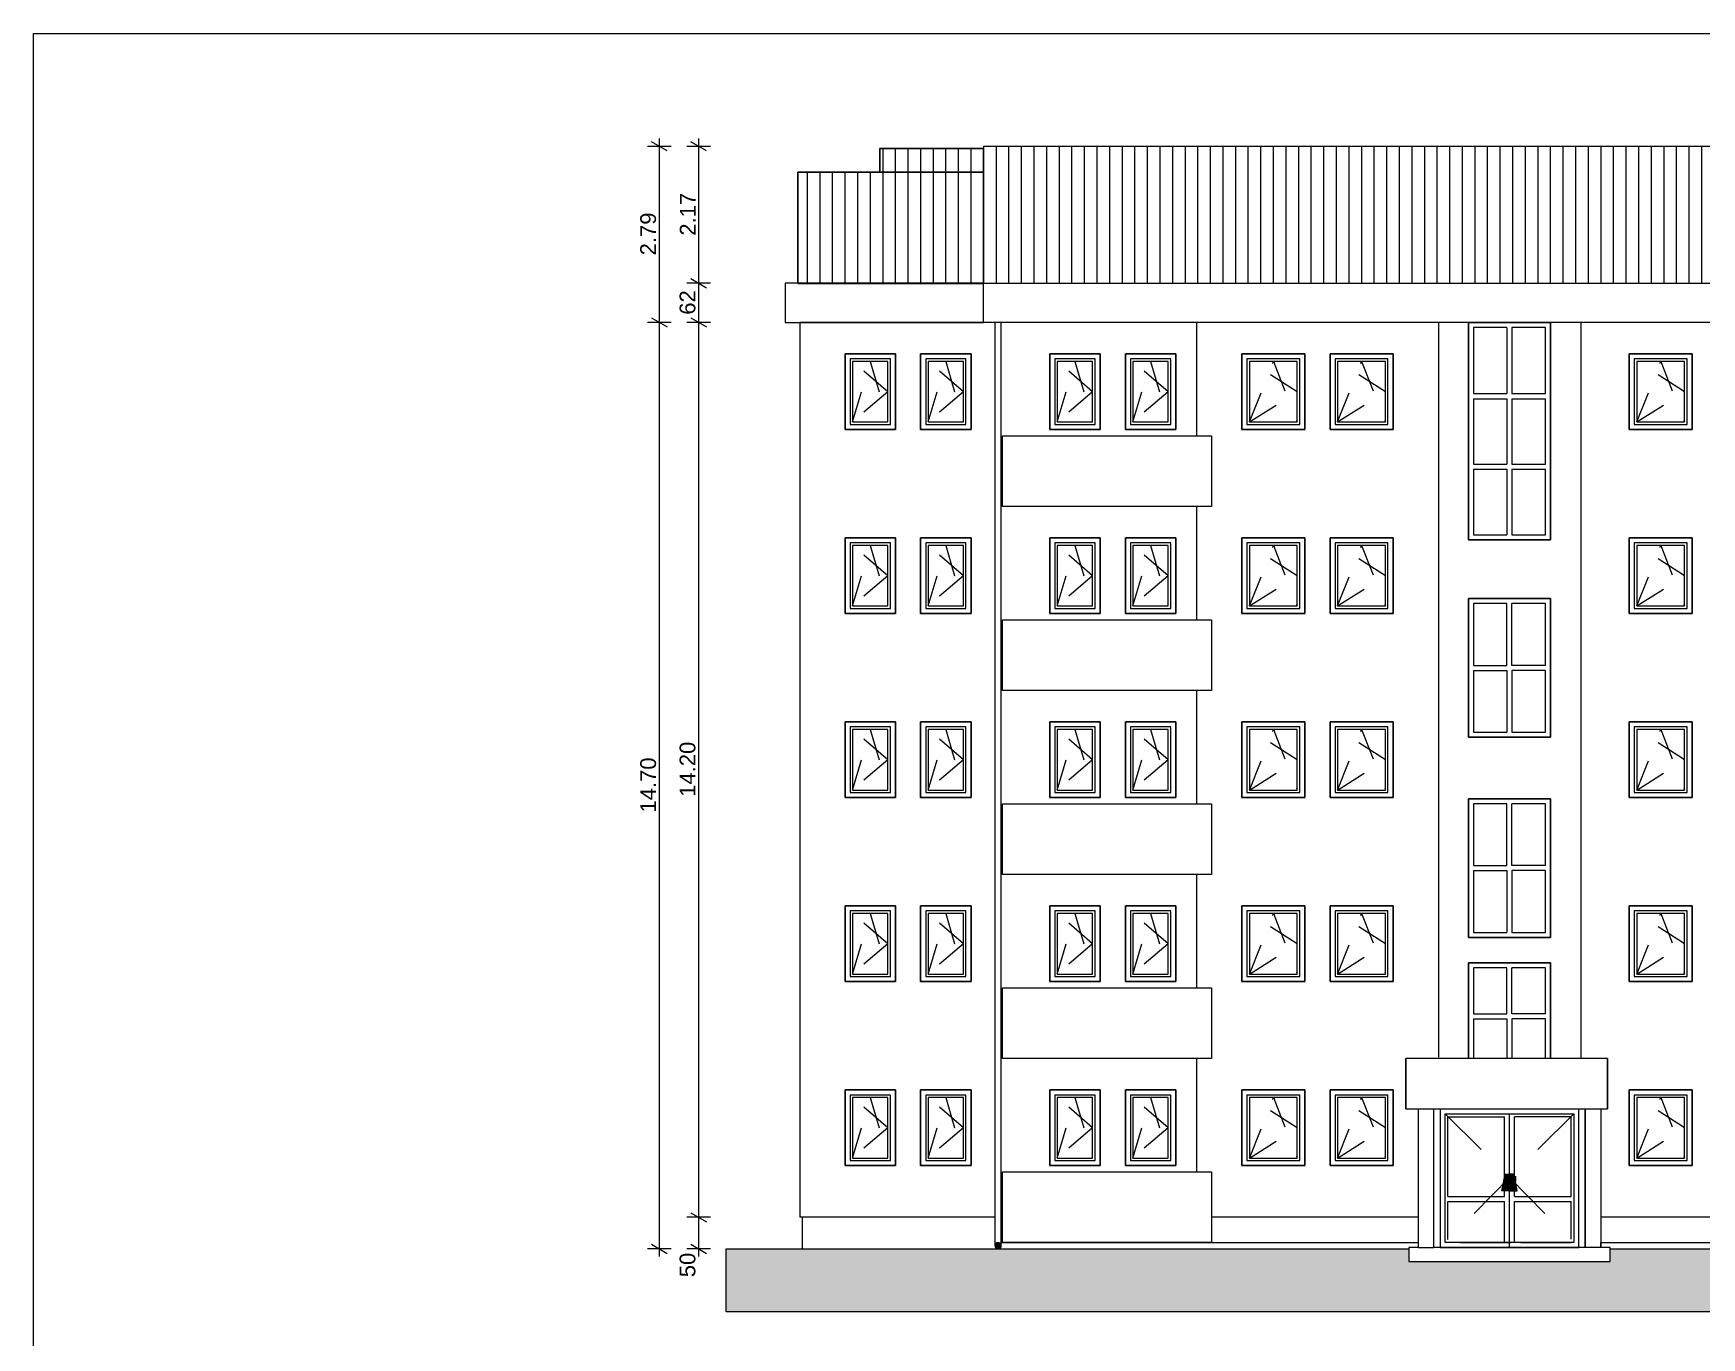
# Model space of a CAD drawing. Header units: feet. Extents: x 2573764 to 2624673, y -122443 to -81443.
# Drawn here: x 2573764 to 2600251, y -102139 to -81443 of the extents above; entities that cross this region are included whole.
import ezdxf

# ---------------------------------------------------------------- set-up
doc = ezdxf.new("R2010")
doc.units = ezdxf.units.FT
doc.header["$MEASUREMENT"] = 0
doc.set_wipeout_variables(frame=1)
for name, pattern in [('AStair_dashed', [1800, 800, -1000]), ('thk_line_type', [1000, 500, -500]), ('Wipeout_Contour', [1000, 0, -1000])]:
    doc.linetypes.add(name, pattern=pattern)
for name, color, linetype, lineweight in [('2D Drafting - General_Pen_No__1', 7, 'Continuous', 5), ('2D Drafting - General_Pen_No__20', 1, 'Continuous', 5), ('Dimensioning - General_Pen_No__1', 7, 'Continuous', 5), ('Exterior walls_Pen_No__1', 7, 'Continuous', 5), ('Exterior walls_Pen_No__19', 255, 'Continuous', 5), ('Exterior walls_Pen_No__20', 1, 'Continuous', 5), ('Lines_Pen_No__20', 1, 'Continuous', 5), ('Shell - Roof_Pen_No__1', 7, 'Continuous', 5), ('Shell - Roof_Pen_No__21', 7, 'Continuous', 5), ('Structural - Bearing_Pen_No__19', 255, 'Continuous', 5), ('Structural - Bearing_Pen_No__20', 1, 'Continuous', 5)]:
    doc.layers.add(name, color=color, linetype=linetype, lineweight=lineweight)
doc.layers.add('2D Drafting - General_Pen_No__61', color=7, linetype='Continuous', lineweight=5, true_color=0x6a6a6a)
doc.layers.add('Shell - Roof_Pen_No__81', color=7, linetype='Continuous', lineweight=5, true_color=0x6a6a6a)
for name, color, linetype in [('Dimensioning - General', 7, 'Continuous'), ('Exterior walls', 7, 'Continuous'), ('Shell - Roof', 7, 'Continuous')]:
    doc.layers.add(name, color=color, linetype=linetype)
doc.styles.add('GENERATED_STYLE_1', font='arial.ttf')
doc.dimstyles.new('GENERATED_STYLE__1', dxfattribs={"dimtxt": 250, "dimasz": 190, "dimexe": 0.18, "dimexo": 3, "dimgap": 0.09, "dimtad": 1, "dimlfac": 0.001, "dimzin": 0, "dimdsep": 46, "dimtxsty": 'GENERATED_STYLE_1', "dimblk": 'ARROWHEAD_2', "dimblk1": 'ARROWHEAD_2', "dimblk2": 'ARROWHEAD_2', "dimcen": 0.09, "dimclrd": 7, "dimclre": 7, "dimclrt": 7, "dimadec": 0, "dimazin": 0, "dimtfac": 1, "dimtdec": 4, "dimtmove": 0, "dimatfit": 3, "dimfxl": 1, "dimtolj": 1, "dimtzin": 0, "dimarcsym": 0})
pattern_1 = [(90, (2247653.82, -76424.97), (-200, 0), [])]

# ---------------------------------------------------------------- blocks, each defined once
blk = doc.blocks.new('Wall_1', base_point=(2596101, -100709))
at = {"layer": 'Exterior walls_Pen_No__20', "color": 1, "linetype": 'Continuous', "lineweight": 5, "flags": 128}
for points in [[(2596101, -98509), (2596101, -100709)], [(2596181, -100629), (2596181, -98589)]]:
    blk.add_lwpolyline(points, dxfattribs=at)
blk = doc.blocks.new('Wall_2', base_point=(2598301, -98509))
at = {"layer": 'Exterior walls_Pen_No__20', "color": 1, "linetype": 'Continuous', "lineweight": 5, "flags": 128}
for points in [[(2598301, -100709), (2598301, -98509)], [(2598221, -98589), (2598221, -100629)]]:
    blk.add_lwpolyline(points, dxfattribs=at)
blk = doc.blocks.new('Wall_3', base_point=(2596101, -98509))
at = {"layer": 'Exterior walls_Pen_No__20', "color": 1, "linetype": 'Continuous', "lineweight": 5, "flags": 128}
for points in [[(2598301, -98509), (2596101, -98509)], [(2596181, -98589), (2598221, -98589)]]:
    blk.add_lwpolyline(points, dxfattribs=at)
blk = doc.blocks.new('Wall_4', base_point=(2596101, -100709))
at = {"layer": 'Exterior walls_Pen_No__20', "color": 1, "linetype": 'Continuous', "lineweight": 5, "flags": 128}
for points in [[(2598221, -100629), (2596181, -100629)], [(2596101, -100709), (2598301, -100709)]]:
    blk.add_lwpolyline(points, dxfattribs=at)
blk = doc.blocks.new('*D37', base_point=(2247654, -76425))
at = {"layer": 'Dimensioning - General_Pen_No__1', "color": 7, "linetype": 'Continuous', "lineweight": 5, "transparency": 16777216}
for p, q in [((2584515, -100229), (2584140, -100229)), ((2584203, -100157), (2584453, -100302)), ((2584328, -100729), (2584328, -100229)), ((2584515, -100729), (2584140, -100729)), ((2584203, -100657), (2584453, -100802)), ((2584328, -100852), (2584328, -100729))]:
    blk.add_line(p, q, dxfattribs=at)
at = {"layer": 'Dimensioning - General_Pen_No__1', "color": 7, "lineweight": 5, "transparency": 16777216, "insert": (2584278, -101181), "char_height": 250, "attachment_point": 7, "rotation": 90, "style": 'GENERATED_STYLE_1'}
blk.add_mtext('\\A1;50', dxfattribs=at)
blk = doc.blocks.new('ARROWHEAD_2')
at = {"color": 0, "linetype": 'Continuous', "lineweight": 0}
for p, q in [((0, 0), (-1, 0)), ((-0.38, -0.66), (0.38, 0.66))]:
    blk.add_line(p, q, dxfattribs=at)
blk = doc.blocks.new('*D38', base_point=(2247654, -76425))
at = {"layer": 'Dimensioning - General_Pen_No__1', "color": 7, "linetype": 'Continuous', "lineweight": 5, "transparency": 16777216}
for p, q in [((2584515, -86029), (2584140, -86029)), ((2584203, -85957), (2584453, -86102)), ((2584328, -100229), (2584328, -86029)), ((2584515, -100229), (2584140, -100229)), ((2584203, -100157), (2584453, -100302))]:
    blk.add_line(p, q, dxfattribs=at)
at = {"layer": 'Dimensioning - General_Pen_No__1', "color": 7, "lineweight": 5, "transparency": 16777216, "insert": (2584278, -93557), "char_height": 250, "attachment_point": 7, "rotation": 90, "style": 'GENERATED_STYLE_1'}
blk.add_mtext('\\A1;14.20', dxfattribs=at)
blk = doc.blocks.new('*D39', base_point=(2247654, -76425))
at = {"layer": 'Dimensioning - General_Pen_No__1', "color": 7, "linetype": 'Continuous', "lineweight": 5, "transparency": 16777216}
for p, q in [((2584515, -85406), (2584140, -85406)), ((2584203, -85334), (2584453, -85478)), ((2584328, -86029), (2584328, -85406)), ((2584515, -86029), (2584140, -86029)), ((2584203, -85957), (2584453, -86102))]:
    blk.add_line(p, q, dxfattribs=at)
at = {"layer": 'Dimensioning - General_Pen_No__1', "color": 7, "lineweight": 5, "transparency": 16777216, "insert": (2584278, -85907), "char_height": 250, "attachment_point": 7, "rotation": 90, "style": 'GENERATED_STYLE_1'}
blk.add_mtext('\\A1;62', dxfattribs=at)
blk = doc.blocks.new('*D40', base_point=(2247654, -76425))
at = {"layer": 'Dimensioning - General_Pen_No__1', "color": 7, "linetype": 'Continuous', "lineweight": 5, "transparency": 16777216}
for p, q in [((2584453, -83308), (2584203, -83164)), ((2584328, -83236), (2584328, -83113)), ((2584515, -83236), (2584140, -83236)), ((2584328, -85406), (2584328, -83236)), ((2584515, -85406), (2584140, -85406)), ((2584203, -85334), (2584453, -85478))]:
    blk.add_line(p, q, dxfattribs=at)
at = {"layer": 'Dimensioning - General_Pen_No__1', "color": 7, "lineweight": 5, "transparency": 16777216, "insert": (2584278, -84653), "char_height": 250, "attachment_point": 7, "rotation": 90, "style": 'GENERATED_STYLE_1'}
blk.add_mtext('\\A1;2.17', dxfattribs=at)
blk = doc.blocks.new('*D41', base_point=(2247654, -76425))
at = {"layer": 'Dimensioning - General_Pen_No__1', "color": 7, "linetype": 'Continuous', "lineweight": 5, "transparency": 16777216}
for p, q in [((2583890, -86029), (2583515, -86029)), ((2583578, -85957), (2583828, -86102)), ((2583703, -100729), (2583703, -86029)), ((2583890, -100729), (2583515, -100729)), ((2583578, -100657), (2583828, -100802)), ((2583703, -100852), (2583703, -100729))]:
    blk.add_line(p, q, dxfattribs=at)
at = {"layer": 'Dimensioning - General_Pen_No__1', "color": 7, "lineweight": 5, "transparency": 16777216, "insert": (2583653, -93807), "char_height": 250, "attachment_point": 7, "rotation": 90, "style": 'GENERATED_STYLE_1'}
blk.add_mtext('\\A1;14.70', dxfattribs=at)
blk = doc.blocks.new('*D42', base_point=(2247654, -76425))
at = {"layer": 'Dimensioning - General_Pen_No__1', "color": 7, "linetype": 'Continuous', "lineweight": 5, "transparency": 16777216}
for p, q in [((2583828, -83308), (2583578, -83164)), ((2583703, -83236), (2583703, -83113)), ((2583890, -83236), (2583515, -83236)), ((2583703, -86029), (2583703, -83236)), ((2583890, -86029), (2583515, -86029)), ((2583578, -85957), (2583828, -86102))]:
    blk.add_line(p, q, dxfattribs=at)
at = {"layer": 'Dimensioning - General_Pen_No__1', "color": 7, "lineweight": 5, "transparency": 16777216, "insert": (2583653, -84965), "char_height": 250, "attachment_point": 7, "rotation": 90, "style": 'GENERATED_STYLE_1'}
blk.add_mtext('\\A1;2.79', dxfattribs=at)

msp = doc.modelspace()

# ---------------------------------------------------------------- hatches: boundary and pattern name
at = {"layer": '2D Drafting - General_Pen_No__61', "linetype": 'Continuous', "lineweight": 5, "true_color": 0x6a6a6a}
msp.add_hatch(color=251, dxfattribs=at).paths.add_polyline_path([(2595601.261, -100729.481), (2595601.261, -100929.481), (2598801.261, -100929.481), (2598801.261, -100729.481), (2609661.261, -100729.481), (2609661.261, -101729.481), (2588761.261, -101729.481), (2584761.261, -101729.481), (2584761.261, -100929.481), (2584761.261, -100729.481)])
at = {"layer": 'Structural - Bearing_Pen_No__19', "linetype": 'Continuous', "lineweight": 0, "true_color": 0xffffff}
for points in [[(2597201.261, -99809.481), (2597080.698, -99809.481), (2597129.907, -99543.75), (2597201.261, -99543.75)], [(2597201.261, -99809.481), (2597321.824, -99809.481), (2597272.614, -99543.75), (2597201.261, -99543.75)]]:
    msp.add_hatch(color=7, dxfattribs=at).paths.add_polyline_path(points)

# ---------------------------------------------------------------- linework, layer by layer
at = {"layer": '2D Drafting - General_Pen_No__1', "color": 7, "linetype": 'Continuous', "lineweight": 5, "flags": 128}
msp.add_lwpolyline([(2595601.261, -100729.481), (2595601.261, -100929.481), (2598801.261, -100929.481), (2598801.261, -100729.481), (2609661.261, -100729.481), (2609661.261, -101729.481), (2588761.261, -101729.481), (2584761.261, -101729.481), (2584761.261, -100929.481), (2584761.261, -100729.481)], close=True, dxfattribs=at)
at = {"layer": '2D Drafting - General_Pen_No__20', "color": 1, "linetype": 'Continuous', "lineweight": 5}
msp.add_line((2597261.261, -98509.481), (2597359.753, -98509.481), dxfattribs=at)
at = {"layer": '2D Drafting - General_Pen_No__20', "color": 1, "linetype": 'AStair_dashed', "lineweight": 5}
for p, q in [((2596181.261, -98589.481), (2597201.261, -99599.968)), ((2598221.261, -98589.481), (2597201.261, -99599.968)), ((2597201.261, -99599.968), (2596181.261, -100629.481)), ((2597201.261, -99599.968), (2598221.261, -100629.481))]:
    msp.add_line(p, q, dxfattribs=at)
at = {"layer": 'Exterior walls_Pen_No__20', "color": 1, "linetype": 'Continuous', "lineweight": 5}
for p, q in [((2597159.676, -86109.481), (2597159.676, -87159.481)), ((2597239.676, -86109.481), (2597239.676, -87159.481)), ((2596629.676, -87159.481), (2597159.676, -87159.481)), ((2596629.676, -87239.481), (2597159.676, -87239.481)), ((2597159.676, -87239.481), (2597159.676, -88279.481)), ((2597239.676, -87159.481), (2597769.676, -87159.481)), ((2597239.676, -87239.481), (2597769.676, -87239.481)), ((2597239.676, -87239.481), (2597239.676, -88279.481)), ((2596629.676, -88279.481), (2597159.676, -88279.481)), ((2596629.676, -88359.481), (2597159.676, -88359.481)), ((2597159.676, -88359.481), (2597159.676, -89399.481)), ((2597239.676, -88279.481), (2597769.676, -88279.481)), ((2597239.676, -88359.481), (2597239.676, -89399.481)), ((2597239.676, -88359.481), (2597769.676, -88359.481)), ((2596221.261, -98633.562), (2597121.261, -98633.562)), ((2596221.261, -99737.118), (2596221.261, -98633.562)), ((2597121.261, -99590.441), (2597121.261, -98633.562)), ((2597201.261, -100709.481), (2597201.261, -98589.481)), ((2597281.261, -99590.441), (2597281.261, -98633.562)), ((2598181.261, -98633.562), (2597281.261, -98633.562)), ((2598181.261, -99710.837), (2598181.261, -98633.562)), ((2597201.261, -99659.968), (2597201.261, -99579.968)), ((2597301.261, -99659.481), (2597301.261, -99579.481)), ((2596221.261, -99899.421), (2596221.261, -99659.481)), ((2597121.261, -99899.421), (2597121.261, -99809.481)), ((2597281.261, -99899.421), (2597281.261, -99809.481)), ((2598181.261, -99899.421), (2598181.261, -99659.481)), ((2596221.261, -100584.698), (2596221.261, -99979.421)), ((2597121.261, -100629.481), (2597121.261, -99979.421)), ((2597281.261, -100629.481), (2597281.261, -99979.421)), ((2598181.261, -100579.421), (2598181.261, -99979.421)), ((2596421.261, -100629.481), (2597221.261, -100629.481)), ((2597381.261, -100629.481), (2598181.261, -100629.481))]:
    msp.add_line(p, q, dxfattribs=at)
for points in [[(2596549.676, -89479.481), (2597849.676, -89479.481), (2597849.676, -86029.481), (2596549.676, -86029.481)], [(2586651.261, -87729.481), (2587451.261, -87729.481), (2587451.261, -86529.481), (2586651.261, -86529.481)], [(2586731.261, -87649.481), (2587371.261, -87649.481), (2587371.261, -86609.481), (2586731.261, -86609.481)], [(2587851.261, -87729.481), (2588651.261, -87729.481), (2588651.261, -86529.481), (2587851.261, -86529.481)], [(2587931.261, -87649.481), (2588571.261, -87649.481), (2588571.261, -86609.481), (2587931.261, -86609.481)], [(2589901.464, -87729.481), (2590701.464, -87729.481), (2590701.464, -86529.481), (2589901.464, -86529.481)], [(2589981.464, -87649.481), (2590621.464, -87649.481), (2590621.464, -86609.481), (2589981.464, -86609.481)], [(2591101.464, -87729.481), (2591901.464, -87729.481), (2591901.464, -86529.481), (2591101.464, -86529.481)], [(2591181.464, -87649.481), (2591821.464, -87649.481), (2591821.464, -86609.481), (2591181.464, -86609.481)], [(2592951.261, -87729.481), (2593951.261, -87729.481), (2593951.261, -86529.481), (2592951.261, -86529.481)], [(2593031.261, -87649.481), (2593871.261, -87649.481), (2593871.261, -86609.481), (2593031.261, -86609.481)], [(2594351.261, -87729.481), (2595351.261, -87729.481), (2595351.261, -86529.481), (2594351.261, -86529.481)], [(2594431.261, -87649.481), (2595271.261, -87649.481), (2595271.261, -86609.481), (2594431.261, -86609.481)], [(2599101.261, -87729.481), (2600101.261, -87729.481), (2600101.261, -86529.481), (2599101.261, -86529.481)], [(2599181.261, -87649.481), (2600021.261, -87649.481), (2600021.261, -86609.481), (2599181.261, -86609.481)], [(2586771.261, -87609.481), (2587331.261, -87609.481), (2587331.261, -86649.481), (2586771.261, -86649.481)], [(2587971.261, -87609.481), (2588531.261, -87609.481), (2588531.261, -86649.481), (2587971.261, -86649.481)], [(2590021.464, -87609.481), (2590581.464, -87609.481), (2590581.464, -86649.481), (2590021.464, -86649.481)], [(2591221.464, -87609.481), (2591781.464, -87609.481), (2591781.464, -86649.481), (2591221.464, -86649.481)], [(2593071.261, -87609.481), (2593831.261, -87609.481), (2593831.261, -86649.481), (2593071.261, -86649.481)], [(2594471.261, -87609.481), (2595231.261, -87609.481), (2595231.261, -86649.481), (2594471.261, -86649.481)], [(2599221.261, -87609.481), (2599981.261, -87609.481), (2599981.261, -86649.481), (2599221.261, -86649.481)], [(2586651.261, -90649.481), (2587451.261, -90649.481), (2587451.261, -89449.481), (2586651.261, -89449.481)], [(2587851.261, -90649.481), (2588651.261, -90649.481), (2588651.261, -89449.481), (2587851.261, -89449.481)], [(2589901.464, -90649.481), (2590701.464, -90649.481), (2590701.464, -89449.481), (2589901.464, -89449.481)], [(2591101.464, -90649.481), (2591901.464, -90649.481), (2591901.464, -89449.481), (2591101.464, -89449.481)], [(2592951.261, -90649.481), (2593951.261, -90649.481), (2593951.261, -89449.481), (2592951.261, -89449.481)], [(2594351.261, -90649.481), (2595351.261, -90649.481), (2595351.261, -89449.481), (2594351.261, -89449.481)], [(2599101.261, -90649.481), (2600101.261, -90649.481), (2600101.261, -89449.481), (2599101.261, -89449.481)], [(2586731.261, -90569.481), (2587371.261, -90569.481), (2587371.261, -89529.481), (2586731.261, -89529.481)], [(2586771.261, -90529.481), (2587331.261, -90529.481), (2587331.261, -89569.481), (2586771.261, -89569.481)], [(2587931.261, -90569.481), (2588571.261, -90569.481), (2588571.261, -89529.481), (2587931.261, -89529.481)], [(2587971.261, -90529.481), (2588531.261, -90529.481), (2588531.261, -89569.481), (2587971.261, -89569.481)], [(2589981.464, -90569.481), (2590621.464, -90569.481), (2590621.464, -89529.481), (2589981.464, -89529.481)], [(2590021.464, -90529.481), (2590581.464, -90529.481), (2590581.464, -89569.481), (2590021.464, -89569.481)], [(2591181.464, -90569.481), (2591821.464, -90569.481), (2591821.464, -89529.481), (2591181.464, -89529.481)], [(2591221.464, -90529.481), (2591781.464, -90529.481), (2591781.464, -89569.481), (2591221.464, -89569.481)], [(2593031.261, -90569.481), (2593871.261, -90569.481), (2593871.261, -89529.481), (2593031.261, -89529.481)], [(2593071.261, -90529.481), (2593831.261, -90529.481), (2593831.261, -89569.481), (2593071.261, -89569.481)], [(2594431.261, -90569.481), (2595271.261, -90569.481), (2595271.261, -89529.481), (2594431.261, -89529.481)], [(2594471.261, -90529.481), (2595231.261, -90529.481), (2595231.261, -89569.481), (2594471.261, -89569.481)], [(2599181.261, -90569.481), (2600021.261, -90569.481), (2600021.261, -89529.481), (2599181.261, -89529.481)], [(2599221.261, -90529.481), (2599981.261, -90529.481), (2599981.261, -89569.481), (2599221.261, -89569.481)], [(2596549.676, -92612.147), (2597849.676, -92612.147), (2597849.676, -90412.147), (2596549.676, -90412.147)], [(2586651.261, -93569.481), (2587451.261, -93569.481), (2587451.261, -92369.481), (2586651.261, -92369.481)], [(2587851.261, -93569.481), (2588651.261, -93569.481), (2588651.261, -92369.481), (2587851.261, -92369.481)], [(2589901.464, -93569.481), (2590701.464, -93569.481), (2590701.464, -92369.481), (2589901.464, -92369.481)], [(2591101.464, -93569.481), (2591901.464, -93569.481), (2591901.464, -92369.481), (2591101.464, -92369.481)], [(2592951.261, -93569.481), (2593951.261, -93569.481), (2593951.261, -92369.481), (2592951.261, -92369.481)], [(2594351.261, -93569.481), (2595351.261, -93569.481), (2595351.261, -92369.481), (2594351.261, -92369.481)], [(2599101.261, -93569.481), (2600101.261, -93569.481), (2600101.261, -92369.481), (2599101.261, -92369.481)], [(2586731.261, -93489.481), (2587371.261, -93489.481), (2587371.261, -92449.481), (2586731.261, -92449.481)], [(2586771.261, -93449.481), (2587331.261, -93449.481), (2587331.261, -92489.481), (2586771.261, -92489.481)], [(2587931.261, -93489.481), (2588571.261, -93489.481), (2588571.261, -92449.481), (2587931.261, -92449.481)], [(2587971.261, -93449.481), (2588531.261, -93449.481), (2588531.261, -92489.481), (2587971.261, -92489.481)], [(2589981.464, -93489.481), (2590621.464, -93489.481), (2590621.464, -92449.481), (2589981.464, -92449.481)], [(2590021.464, -93449.481), (2590581.464, -93449.481), (2590581.464, -92489.481), (2590021.464, -92489.481)], [(2591181.464, -93489.481), (2591821.464, -93489.481), (2591821.464, -92449.481), (2591181.464, -92449.481)], [(2591221.464, -93449.481), (2591781.464, -93449.481), (2591781.464, -92489.481), (2591221.464, -92489.481)], [(2593031.261, -93489.481), (2593871.261, -93489.481), (2593871.261, -92449.481), (2593031.261, -92449.481)], [(2593071.261, -93449.481), (2593831.261, -93449.481), (2593831.261, -92489.481), (2593071.261, -92489.481)], [(2594431.261, -93489.481), (2595271.261, -93489.481), (2595271.261, -92449.481), (2594431.261, -92449.481)], [(2594471.261, -93449.481), (2595231.261, -93449.481), (2595231.261, -92489.481), (2594471.261, -92489.481)], [(2599181.261, -93489.481), (2600021.261, -93489.481), (2600021.261, -92449.481), (2599181.261, -92449.481)], [(2599221.261, -93449.481), (2599981.261, -93449.481), (2599981.261, -92489.481), (2599221.261, -92489.481)], [(2596549.676, -95789.481), (2597849.676, -95789.481), (2597849.676, -93589.481), (2596549.676, -93589.481)], [(2586651.261, -96489.481), (2587451.261, -96489.481), (2587451.261, -95289.481), (2586651.261, -95289.481)], [(2587851.261, -96489.481), (2588651.261, -96489.481), (2588651.261, -95289.481), (2587851.261, -95289.481)], [(2589901.464, -96489.481), (2590701.464, -96489.481), (2590701.464, -95289.481), (2589901.464, -95289.481)], [(2591101.464, -96489.481), (2591901.464, -96489.481), (2591901.464, -95289.481), (2591101.464, -95289.481)], [(2592951.261, -96489.481), (2593951.261, -96489.481), (2593951.261, -95289.481), (2592951.261, -95289.481)], [(2594351.261, -96489.481), (2595351.261, -96489.481), (2595351.261, -95289.481), (2594351.261, -95289.481)], [(2599101.261, -96489.481), (2600101.261, -96489.481), (2600101.261, -95289.481), (2599101.261, -95289.481)], [(2586731.261, -96409.481), (2587371.261, -96409.481), (2587371.261, -95369.481), (2586731.261, -95369.481)], [(2586771.261, -96369.481), (2587331.261, -96369.481), (2587331.261, -95409.481), (2586771.261, -95409.481)], [(2587931.261, -96409.481), (2588571.261, -96409.481), (2588571.261, -95369.481), (2587931.261, -95369.481)], [(2587971.261, -96369.481), (2588531.261, -96369.481), (2588531.261, -95409.481), (2587971.261, -95409.481)], [(2589981.464, -96409.481), (2590621.464, -96409.481), (2590621.464, -95369.481), (2589981.464, -95369.481)], [(2590021.464, -96369.481), (2590581.464, -96369.481), (2590581.464, -95409.481), (2590021.464, -95409.481)], [(2591181.464, -96409.481), (2591821.464, -96409.481), (2591821.464, -95369.481), (2591181.464, -95369.481)], [(2591221.464, -96369.481), (2591781.464, -96369.481), (2591781.464, -95409.481), (2591221.464, -95409.481)], [(2593031.261, -96409.481), (2593871.261, -96409.481), (2593871.261, -95369.481), (2593031.261, -95369.481)], [(2593071.261, -96369.481), (2593831.261, -96369.481), (2593831.261, -95409.481), (2593071.261, -95409.481)], [(2594431.261, -96409.481), (2595271.261, -96409.481), (2595271.261, -95369.481), (2594431.261, -95369.481)], [(2594471.261, -96369.481), (2595231.261, -96369.481), (2595231.261, -95409.481), (2594471.261, -95409.481)], [(2599181.261, -96409.481), (2600021.261, -96409.481), (2600021.261, -95369.481), (2599181.261, -95369.481)], [(2599221.261, -96369.481), (2599981.261, -96369.481), (2599981.261, -95409.481), (2599221.261, -95409.481)], [(2596549.676, -97889.481), (2597849.676, -97889.481), (2597849.676, -96189.481), (2596549.676, -96189.481)], [(2586651.261, -99409.481), (2587451.261, -99409.481), (2587451.261, -98209.481), (2586651.261, -98209.481)], [(2587851.261, -99409.481), (2588651.261, -99409.481), (2588651.261, -98209.481), (2587851.261, -98209.481)], [(2589901.464, -99409.481), (2590701.464, -99409.481), (2590701.464, -98209.481), (2589901.464, -98209.481)], [(2591101.464, -99409.481), (2591901.464, -99409.481), (2591901.464, -98209.481), (2591101.464, -98209.481)], [(2592951.261, -99409.481), (2593951.261, -99409.481), (2593951.261, -98209.481), (2592951.261, -98209.481)], [(2594351.261, -99409.481), (2595351.261, -99409.481), (2595351.261, -98209.481), (2594351.261, -98209.481)], [(2599101.261, -99409.481), (2600101.261, -99409.481), (2600101.261, -98209.481), (2599101.261, -98209.481)], [(2586731.261, -99329.481), (2587371.261, -99329.481), (2587371.261, -98289.481), (2586731.261, -98289.481)], [(2586771.261, -99289.481), (2587331.261, -99289.481), (2587331.261, -98329.481), (2586771.261, -98329.481)], [(2587931.261, -99329.481), (2588571.261, -99329.481), (2588571.261, -98289.481), (2587931.261, -98289.481)], [(2587971.261, -99289.481), (2588531.261, -99289.481), (2588531.261, -98329.481), (2587971.261, -98329.481)], [(2589981.464, -99329.481), (2590621.464, -99329.481), (2590621.464, -98289.481), (2589981.464, -98289.481)], [(2590021.464, -99289.481), (2590581.464, -99289.481), (2590581.464, -98329.481), (2590021.464, -98329.481)], [(2591181.464, -99329.481), (2591821.464, -99329.481), (2591821.464, -98289.481), (2591181.464, -98289.481)], [(2591221.464, -99289.481), (2591781.464, -99289.481), (2591781.464, -98329.481), (2591221.464, -98329.481)], [(2593031.261, -99329.481), (2593871.261, -99329.481), (2593871.261, -98289.481), (2593031.261, -98289.481)], [(2593071.261, -99289.481), (2593831.261, -99289.481), (2593831.261, -98329.481), (2593071.261, -98329.481)], [(2594431.261, -99329.481), (2595271.261, -99329.481), (2595271.261, -98289.481), (2594431.261, -98289.481)], [(2594471.261, -99289.481), (2595231.261, -99289.481), (2595231.261, -98329.481), (2594471.261, -98329.481)], [(2599181.261, -99329.481), (2600021.261, -99329.481), (2600021.261, -98289.481), (2599181.261, -98289.481)], [(2599221.261, -99289.481), (2599981.261, -99289.481), (2599981.261, -98329.481), (2599221.261, -98329.481)]]:
    msp.add_lwpolyline(points, close=True, dxfattribs=at)
for points in [[(2597159.676, -86109.481), (2596629.676, -86109.481), (2596629.676, -87159.481)], [(2597769.676, -87159.481), (2597769.676, -86109.481), (2597239.676, -86109.481)], [(2596629.676, -87239.481), (2596629.676, -88279.481)], [(2597769.676, -88279.481), (2597769.676, -87239.481)], [(2596629.676, -88359.481), (2596629.676, -89399.481), (2597159.676, -89399.481)], [(2597239.676, -89399.481), (2597769.676, -89399.481), (2597769.676, -88359.481)], [(2596629.676, -91472.147), (2597159.676, -91472.147), (2597159.676, -90492.147)], [(2597159.676, -90492.147), (2596629.676, -90492.147), (2596629.676, -91472.147)], [(2597769.676, -91472.147), (2597769.676, -90492.147), (2597239.676, -90492.147)], [(2597769.676, -91472.147), (2597239.676, -91472.147), (2597239.676, -90492.147)], [(2596629.676, -91552.147), (2597159.676, -91552.147), (2597159.676, -92532.147)], [(2596629.676, -91552.147), (2596629.676, -92532.147), (2597159.676, -92532.147)], [(2597769.676, -91552.147), (2597239.676, -91552.147), (2597239.676, -92532.147)], [(2597239.676, -92532.147), (2597769.676, -92532.147), (2597769.676, -91552.147)], [(2596629.676, -94649.481), (2597159.676, -94649.481), (2597159.676, -93669.481)], [(2597159.676, -93669.481), (2596629.676, -93669.481), (2596629.676, -94649.481)], [(2597769.676, -94649.481), (2597769.676, -93669.481), (2597239.676, -93669.481)], [(2597769.676, -94649.481), (2597239.676, -94649.481), (2597239.676, -93669.481)], [(2596629.676, -94729.481), (2597159.676, -94729.481), (2597159.676, -95709.481)], [(2596629.676, -94729.481), (2596629.676, -95709.481), (2597159.676, -95709.481)], [(2597769.676, -94729.481), (2597239.676, -94729.481), (2597239.676, -95709.481)], [(2597239.676, -95709.481), (2597769.676, -95709.481), (2597769.676, -94729.481)], [(2596629.676, -96999.481), (2597159.676, -96999.481), (2597159.676, -96269.481)], [(2597159.676, -96269.481), (2596629.676, -96269.481), (2596629.676, -96999.481)], [(2597769.676, -96999.481), (2597239.676, -96999.481), (2597239.676, -96269.481)], [(2597769.676, -96999.481), (2597769.676, -96269.481), (2597239.676, -96269.481)], [(2596629.676, -97079.481), (2597159.676, -97079.481), (2597159.676, -97809.481)], [(2596629.676, -97079.481), (2596629.676, -97809.481), (2597159.676, -97809.481)], [(2597769.676, -97079.481), (2597239.676, -97079.481), (2597239.676, -97809.481)], [(2597239.676, -97809.481), (2597769.676, -97809.481), (2597769.676, -97079.481)], [(2596221.261, -99899.421), (2597121.261, -99899.421)], [(2596221.261, -99979.421), (2597121.261, -99979.421)], [(2597281.261, -99899.421), (2598181.261, -99899.421)], [(2597281.261, -99979.421), (2598181.261, -99979.421)]]:
    msp.add_lwpolyline(points, dxfattribs=at)
at = {"layer": 'Lines_Pen_No__20', "color": 1, "linetype": 'thk_line_type', "lineweight": 5}
for p, q in [((2586771.261, -87609.481), (2587051.261, -86649.481)), ((2587331.261, -87129.481), (2586771.261, -86649.481)), ((2587051.261, -86649.481), (2587331.261, -87609.481)), ((2587971.261, -87609.481), (2588251.261, -86649.481)), ((2588531.261, -87129.481), (2587971.261, -86649.481)), ((2588251.261, -86649.481), (2588531.261, -87609.481)), ((2590021.464, -87609.481), (2590301.464, -86649.481)), ((2590581.464, -87129.481), (2590021.464, -86649.481)), ((2590301.464, -86649.481), (2590581.464, -87609.481)), ((2591221.464, -87609.481), (2591501.464, -86649.481)), ((2591781.464, -87129.481), (2591221.464, -86649.481)), ((2591501.464, -86649.481), (2591781.464, -87609.481)), ((2593831.261, -87129.481), (2593071.261, -86649.481)), ((2593071.261, -87609.481), (2593451.261, -86649.481)), ((2593451.261, -86649.481), (2593831.261, -87609.481)), ((2595231.261, -87129.481), (2594471.261, -86649.481)), ((2594471.261, -87609.481), (2594851.261, -86649.481)), ((2594851.261, -86649.481), (2595231.261, -87609.481)), ((2599981.261, -87129.481), (2599221.261, -86649.481)), ((2599221.261, -87609.481), (2599601.261, -86649.481)), ((2599601.261, -86649.481), (2599981.261, -87609.481)), ((2587331.261, -87129.481), (2586771.261, -87609.481)), ((2588531.261, -87129.481), (2587971.261, -87609.481)), ((2590581.464, -87129.481), (2590021.464, -87609.481)), ((2591781.464, -87129.481), (2591221.464, -87609.481)), ((2593071.261, -87609.481), (2593831.261, -87129.481)), ((2594471.261, -87609.481), (2595231.261, -87129.481)), ((2599221.261, -87609.481), (2599981.261, -87129.481)), ((2586771.261, -90529.481), (2587051.261, -89569.481)), ((2587331.261, -90049.481), (2586771.261, -89569.481)), ((2587051.261, -89569.481), (2587331.261, -90529.481)), ((2587971.261, -90529.481), (2588251.261, -89569.481)), ((2588531.261, -90049.481), (2587971.261, -89569.481)), ((2588251.261, -89569.481), (2588531.261, -90529.481)), ((2590021.464, -90529.481), (2590301.464, -89569.481)), ((2590581.464, -90049.481), (2590021.464, -89569.481)), ((2590301.464, -89569.481), (2590581.464, -90529.481)), ((2591221.464, -90529.481), (2591501.464, -89569.481)), ((2591781.464, -90049.481), (2591221.464, -89569.481)), ((2591501.464, -89569.481), (2591781.464, -90529.481)), ((2593831.261, -90049.481), (2593071.261, -89569.481)), ((2593071.261, -90529.481), (2593451.261, -89569.481)), ((2593451.261, -89569.481), (2593831.261, -90529.481)), ((2595231.261, -90049.481), (2594471.261, -89569.481)), ((2594471.261, -90529.481), (2594851.261, -89569.481)), ((2594851.261, -89569.481), (2595231.261, -90529.481)), ((2599981.261, -90049.481), (2599221.261, -89569.481)), ((2599221.261, -90529.481), (2599601.261, -89569.481)), ((2599601.261, -89569.481), (2599981.261, -90529.481)), ((2587331.261, -90049.481), (2586771.261, -90529.481)), ((2588531.261, -90049.481), (2587971.261, -90529.481)), ((2590581.464, -90049.481), (2590021.464, -90529.481)), ((2591781.464, -90049.481), (2591221.464, -90529.481)), ((2593071.261, -90529.481), (2593831.261, -90049.481)), ((2594471.261, -90529.481), (2595231.261, -90049.481)), ((2599221.261, -90529.481), (2599981.261, -90049.481)), ((2586771.261, -93449.481), (2587051.261, -92489.481)), ((2587331.261, -92969.481), (2586771.261, -92489.481)), ((2587051.261, -92489.481), (2587331.261, -93449.481)), ((2587971.261, -93449.481), (2588251.261, -92489.481)), ((2588531.261, -92969.481), (2587971.261, -92489.481)), ((2588251.261, -92489.481), (2588531.261, -93449.481)), ((2590021.464, -93449.481), (2590301.464, -92489.481)), ((2590581.464, -92969.481), (2590021.464, -92489.481)), ((2590301.464, -92489.481), (2590581.464, -93449.481)), ((2591221.464, -93449.481), (2591501.464, -92489.481)), ((2591781.464, -92969.481), (2591221.464, -92489.481)), ((2591501.464, -92489.481), (2591781.464, -93449.481)), ((2593831.261, -92969.481), (2593071.261, -92489.481)), ((2593071.261, -93449.481), (2593451.261, -92489.481)), ((2593451.261, -92489.481), (2593831.261, -93449.481)), ((2595231.261, -92969.481), (2594471.261, -92489.481)), ((2594471.261, -93449.481), (2594851.261, -92489.481)), ((2594851.261, -92489.481), (2595231.261, -93449.481)), ((2599981.261, -92969.481), (2599221.261, -92489.481)), ((2599221.261, -93449.481), (2599601.261, -92489.481)), ((2599601.261, -92489.481), (2599981.261, -93449.481)), ((2587331.261, -92969.481), (2586771.261, -93449.481)), ((2588531.261, -92969.481), (2587971.261, -93449.481)), ((2590581.464, -92969.481), (2590021.464, -93449.481)), ((2591781.464, -92969.481), (2591221.464, -93449.481)), ((2593071.261, -93449.481), (2593831.261, -92969.481)), ((2594471.261, -93449.481), (2595231.261, -92969.481)), ((2599221.261, -93449.481), (2599981.261, -92969.481)), ((2586771.261, -96369.481), (2587051.261, -95409.481)), ((2587331.261, -95889.481), (2586771.261, -95409.481)), ((2587051.261, -95409.481), (2587331.261, -96369.481)), ((2587971.261, -96369.481), (2588251.261, -95409.481)), ((2588531.261, -95889.481), (2587971.261, -95409.481)), ((2588251.261, -95409.481), (2588531.261, -96369.481)), ((2590021.464, -96369.481), (2590301.464, -95409.481)), ((2590581.464, -95889.481), (2590021.464, -95409.481)), ((2590301.464, -95409.481), (2590581.464, -96369.481)), ((2591221.464, -96369.481), (2591501.464, -95409.481)), ((2591781.464, -95889.481), (2591221.464, -95409.481)), ((2591501.464, -95409.481), (2591781.464, -96369.481)), ((2593831.261, -95889.481), (2593071.261, -95409.481)), ((2593071.261, -96369.481), (2593451.261, -95409.481)), ((2593451.261, -95409.481), (2593831.261, -96369.481)), ((2595231.261, -95889.481), (2594471.261, -95409.481)), ((2594471.261, -96369.481), (2594851.261, -95409.481)), ((2594851.261, -95409.481), (2595231.261, -96369.481)), ((2599981.261, -95889.481), (2599221.261, -95409.481)), ((2599221.261, -96369.481), (2599601.261, -95409.481)), ((2599601.261, -95409.481), (2599981.261, -96369.481)), ((2587331.261, -95889.481), (2586771.261, -96369.481)), ((2588531.261, -95889.481), (2587971.261, -96369.481)), ((2590581.464, -95889.481), (2590021.464, -96369.481)), ((2591781.464, -95889.481), (2591221.464, -96369.481)), ((2593071.261, -96369.481), (2593831.261, -95889.481)), ((2594471.261, -96369.481), (2595231.261, -95889.481)), ((2599221.261, -96369.481), (2599981.261, -95889.481)), ((2586771.261, -99289.481), (2587051.261, -98329.481)), ((2587331.261, -98809.481), (2586771.261, -98329.481)), ((2587051.261, -98329.481), (2587331.261, -99289.481)), ((2587971.261, -99289.481), (2588251.261, -98329.481)), ((2588531.261, -98809.481), (2587971.261, -98329.481)), ((2588251.261, -98329.481), (2588531.261, -99289.481)), ((2590021.464, -99289.481), (2590301.464, -98329.481)), ((2590581.464, -98809.481), (2590021.464, -98329.481)), ((2590301.464, -98329.481), (2590581.464, -99289.481)), ((2591221.464, -99289.481), (2591501.464, -98329.481)), ((2591781.464, -98809.481), (2591221.464, -98329.481)), ((2591501.464, -98329.481), (2591781.464, -99289.481)), ((2593831.261, -98809.481), (2593071.261, -98329.481)), ((2593071.261, -99289.481), (2593451.261, -98329.481)), ((2593451.261, -98329.481), (2593831.261, -99289.481)), ((2595231.261, -98809.481), (2594471.261, -98329.481)), ((2594471.261, -99289.481), (2594851.261, -98329.481)), ((2594851.261, -98329.481), (2595231.261, -99289.481)), ((2599981.261, -98809.481), (2599221.261, -98329.481)), ((2599221.261, -99289.481), (2599601.261, -98329.481)), ((2599601.261, -98329.481), (2599981.261, -99289.481)), ((2587331.261, -98809.481), (2586771.261, -99289.481)), ((2588531.261, -98809.481), (2587971.261, -99289.481)), ((2590581.464, -98809.481), (2590021.464, -99289.481)), ((2591781.464, -98809.481), (2591221.464, -99289.481)), ((2593071.261, -99289.481), (2593831.261, -98809.481)), ((2594471.261, -99289.481), (2595231.261, -98809.481)), ((2599221.261, -99289.481), (2599981.261, -98809.481))]:
    msp.add_line(p, q, dxfattribs=at)
at = {"layer": 'Lines_Pen_No__20', "color": 1, "linetype": 'Continuous', "lineweight": 5}
msp.add_line((2598221.261, -100709.481), (2597301.261, -100709.481), dxfattribs=at)
at = {"layer": 'Shell - Roof_Pen_No__1', "color": 7, "linetype": 'Continuous', "lineweight": 5}
for p, q in [((2592231.261, -86029.481), (2592231.261, -87829.481)), ((2596071.261, -86029.481), (2596071.261, -97689.481)), ((2598331.261, -86029.481), (2598331.261, -97709.481)), ((2592231.261, -88949.481), (2592231.261, -90749.481)), ((2592231.261, -91869.481), (2592231.261, -93669.481)), ((2592231.261, -94789.481), (2592231.261, -96589.481)), ((2592231.261, -97709.481), (2592231.261, -99509.481))]:
    msp.add_line(p, q, dxfattribs=at)
for points in [[(2608471.261, -100229.481), (2608471.261, -86029.481), (2585931.261, -86029.481), (2585931.261, -100229.481)], [(2596549.676, -97709.481), (2596549.676, -96189.481), (2597849.676, -96189.481), (2597849.676, -97709.481)], [(2589131.261, -100229.481), (2585931.261, -100229.481)], [(2585971.261, -100229.481), (2585971.261, -100729.481)], [(2595751.261, -100229.481), (2592471.261, -100229.481)], [(2601931.261, -100229.481), (2598651.261, -100229.481)], [(2589031.261, -100629.481), (2595751.261, -100629.481), (2595751.261, -100709.481), (2595601.261, -100709.481), (2595601.261, -100929.481), (2598801.261, -100929.481), (2598801.261, -100709.481), (2598651.261, -100709.481), (2598651.261, -100629.481), (2605371.261, -100629.481)], [(2598401.261, -100709.481), (2596001.261, -100709.481)]]:
    msp.add_lwpolyline(points, dxfattribs=at)
for points in [[(2596549.676, -86029.481), (2597849.676, -86029.481), (2597849.676, -89479.481), (2596549.676, -89479.481)], [(2586651.261, -86529.481), (2587451.261, -86529.481), (2587451.261, -87729.481), (2586651.261, -87729.481)], [(2587851.261, -86529.481), (2588651.261, -86529.481), (2588651.261, -87729.481), (2587851.261, -87729.481)], [(2589901.464, -86529.481), (2590701.464, -86529.481), (2590701.464, -87729.481), (2589901.464, -87729.481)], [(2591101.464, -86529.481), (2591901.464, -86529.481), (2591901.464, -87729.481), (2591101.464, -87729.481)], [(2592951.261, -86529.481), (2593951.261, -86529.481), (2593951.261, -87729.481), (2592951.261, -87729.481)], [(2594351.261, -86529.481), (2595351.261, -86529.481), (2595351.261, -87729.481), (2594351.261, -87729.481)], [(2599101.261, -86529.481), (2600101.261, -86529.481), (2600101.261, -87729.481), (2599101.261, -87729.481)], [(2589151.261, -87829.481), (2592471.579, -87829.481), (2592471.579, -88949.481), (2589151.261, -88949.481)], [(2586651.261, -89449.481), (2587451.261, -89449.481), (2587451.261, -90649.481), (2586651.261, -90649.481)], [(2587851.261, -89449.481), (2588651.261, -89449.481), (2588651.261, -90649.481), (2587851.261, -90649.481)], [(2589901.464, -89449.481), (2590701.464, -89449.481), (2590701.464, -90649.481), (2589901.464, -90649.481)], [(2591101.464, -89449.481), (2591901.464, -89449.481), (2591901.464, -90649.481), (2591101.464, -90649.481)], [(2592951.261, -89449.481), (2593951.261, -89449.481), (2593951.261, -90649.481), (2592951.261, -90649.481)], [(2594351.261, -89449.481), (2595351.261, -89449.481), (2595351.261, -90649.481), (2594351.261, -90649.481)], [(2599101.261, -89449.481), (2600101.261, -89449.481), (2600101.261, -90649.481), (2599101.261, -90649.481)], [(2596549.676, -90412.147), (2597849.676, -90412.147), (2597849.676, -92612.147), (2596549.676, -92612.147)], [(2589151.261, -90749.481), (2592471.579, -90749.481), (2592471.579, -91869.481), (2589151.261, -91869.481)], [(2586651.261, -92369.481), (2587451.261, -92369.481), (2587451.261, -93569.481), (2586651.261, -93569.481)], [(2587851.261, -92369.481), (2588651.261, -92369.481), (2588651.261, -93569.481), (2587851.261, -93569.481)], [(2589901.464, -92369.481), (2590701.464, -92369.481), (2590701.464, -93569.481), (2589901.464, -93569.481)], [(2591101.464, -92369.481), (2591901.464, -92369.481), (2591901.464, -93569.481), (2591101.464, -93569.481)], [(2592951.261, -92369.481), (2593951.261, -92369.481), (2593951.261, -93569.481), (2592951.261, -93569.481)], [(2594351.261, -92369.481), (2595351.261, -92369.481), (2595351.261, -93569.481), (2594351.261, -93569.481)], [(2599101.261, -92369.481), (2600101.261, -92369.481), (2600101.261, -93569.481), (2599101.261, -93569.481)], [(2589151.261, -93669.481), (2592471.579, -93669.481), (2592471.579, -94789.481), (2589151.261, -94789.481)], [(2596549.676, -93589.481), (2597849.676, -93589.481), (2597849.676, -95789.481), (2596549.676, -95789.481)], [(2586651.261, -95289.481), (2587451.261, -95289.481), (2587451.261, -96489.481), (2586651.261, -96489.481)], [(2587851.261, -95289.481), (2588651.261, -95289.481), (2588651.261, -96489.481), (2587851.261, -96489.481)], [(2589901.464, -95289.481), (2590701.464, -95289.481), (2590701.464, -96489.481), (2589901.464, -96489.481)], [(2591101.464, -95289.481), (2591901.464, -95289.481), (2591901.464, -96489.481), (2591101.464, -96489.481)], [(2592951.261, -95289.481), (2593951.261, -95289.481), (2593951.261, -96489.481), (2592951.261, -96489.481)], [(2594351.261, -95289.481), (2595351.261, -95289.481), (2595351.261, -96489.481), (2594351.261, -96489.481)], [(2599101.261, -95289.481), (2600101.261, -95289.481), (2600101.261, -96489.481), (2599101.261, -96489.481)], [(2589151.261, -96589.481), (2592471.261, -96589.481), (2592471.261, -97709.481), (2589151.261, -97709.481)], [(2595554.89, -97709.481), (2598754.89, -97709.481), (2598754.89, -98509.481), (2595554.89, -98509.481)], [(2586651.261, -98209.481), (2587451.261, -98209.481), (2587451.261, -99409.481), (2586651.261, -99409.481)], [(2587851.261, -98209.481), (2588651.261, -98209.481), (2588651.261, -99409.481), (2587851.261, -99409.481)], [(2589901.464, -98209.481), (2590701.464, -98209.481), (2590701.464, -99409.481), (2589901.464, -99409.481)], [(2591101.464, -98209.481), (2591901.464, -98209.481), (2591901.464, -99409.481), (2591101.464, -99409.481)], [(2592951.261, -98209.481), (2593951.261, -98209.481), (2593951.261, -99409.481), (2592951.261, -99409.481)], [(2594351.261, -98209.481), (2595351.261, -98209.481), (2595351.261, -99409.481), (2594351.261, -99409.481)], [(2599101.261, -98209.481), (2600101.261, -98209.481), (2600101.261, -99409.481), (2599101.261, -99409.481)], [(2595751.261, -100709.481), (2596001.261, -100709.481), (2596001.261, -98509.481), (2595751.261, -98509.481)], [(2596001.261, -98509.481), (2598401.261, -98509.481), (2598401.261, -100709.481), (2596001.261, -100709.481)], [(2598651.261, -100709.481), (2598401.261, -100709.481), (2598401.261, -98509.481), (2598651.261, -98509.481)], [(2589151.261, -99509.481), (2592471.261, -99509.481), (2592471.261, -100629.481), (2589151.261, -100629.481)]]:
    msp.add_lwpolyline(points, close=True, dxfattribs=at)
at = {"layer": 'Shell - Roof_Pen_No__21', "color": 7, "linetype": 'Continuous', "lineweight": 5}
for p, q in [((2573763.935, -81442.756), (2624673.367, -81442.756)), ((2573763.935, -122442.756), (2573763.935, -81442.756))]:
    msp.add_line(p, q, dxfattribs=at)
at = {"layer": 'Structural - Bearing_Pen_No__20', "color": 1, "linetype": 'Continuous', "lineweight": 5, "flags": 128}
for points in [[(2597201.261, -99809.481), (2597080.698, -99809.481), (2597129.907, -99543.75), (2597201.261, -99543.75)], [(2597201.261, -99809.481), (2597321.824, -99809.481), (2597272.614, -99543.75), (2597201.261, -99543.75)]]:
    msp.add_lwpolyline(points, close=True, dxfattribs=at)

# ---------------------------------------------------------------- block references
at = {"layer": 'Exterior walls', "color": 1, "lineweight": 5}
for name, p in [('Wall_1', (2596101.261, -100709.481)), ('Wall_3', (2596101.261, -98509.481)), ('Wall_2', (2598301.261, -98509.481)), ('Wall_4', (2596101.261, -100709.481))]:
    msp.add_blockref(name, p, dxfattribs=at)

# ---------------------------------------------------------------- dimensions: what is measured, and where the dimension line sits
at = {"layer": 'Dimensioning - General', "color": 7, "linetype": 'Continuous', "lineweight": 5}
for base, p1, p2, picture, middle in [((2583702.736, -86029.481), (2585971.261, -100729.481), (2585931.261, -86029.481), '*D41', (2583527.736, -93386.908)), ((2584327.769, -86029.481), (2585931.261, -100229.481), (2585931.261, -86029.481), '*D38', (2584152.769, -93136.908)), ((2584327.769, -100229.481), (2585971.261, -100729.481), (2585931.261, -100229.481), '*D37', (2584152.769, -100990.572))]:
    dim = msp.add_linear_dim(base=base, p1=p1, p2=p2, angle=90, dimstyle='GENERATED_STYLE__1', dxfattribs=at)
    dim.commit()
    dim.dimension.update_dxf_attribs({"geometry": picture, "text_midpoint": middle, "dimtype": 160, "text_rotation": 90})

# ---------------------------------------------------------------- wipeouts: each hides what was drawn before it
at = {"color": 254, "linetype": 'Wipeout_Contour', "lineweight": 0, "ltscale": 10355027.16597316}
msp.add_wipeout([(2588851.261, -85409.481), (2588851.261, -83647.113), (2585901.261, -83647.113), (2585901.261, -85409.481)], dxfattribs=at).dxf.layer = 'Shell - Roof'

# ---------------------------------------------------------------- next in the draw order: hatches: boundary and pattern name
at = {"layer": 'Shell - Roof_Pen_No__81', "linetype": 'Continuous', "lineweight": 5, "true_color": 0x6a6a6a}
h = msp.add_hatch(dxfattribs=at)
h.set_pattern_fill('SOLDIER_COURSE', color=251, style=0, pattern_type=2)
h.set_pattern_definition(pattern_1)
h.paths.add_polyline_path([(2588851.261, -85409.481), (2588851.261, -83647.113), (2585901.261, -83647.113), (2585901.261, -85409.481)])

# ---------------------------------------------------------------- next in the draw order: linework, layer by layer
at = {"layer": 'Shell - Roof_Pen_No__1', "color": 7, "linetype": 'Continuous', "lineweight": 5, "flags": 128}
msp.add_lwpolyline([(2588851.261, -85409.481), (2588851.261, -83647.113), (2585901.261, -83647.113), (2585901.261, -85409.481)], close=True, dxfattribs=at)
at = {"layer": 'Shell - Roof_Pen_No__1', "color": 7, "linetype": 'Continuous', "lineweight": 5}
for points in [[(2585701.261, -86029.481), (2588851.261, -86029.481), (2588851.261, -85405.955), (2585701.261, -85405.955)], [(2588851.261, -85405.955), (2605551.261, -85405.955), (2605551.261, -86029.481), (2588851.261, -86029.481)]]:
    msp.add_lwpolyline(points, close=True, dxfattribs=at)

# ---------------------------------------------------------------- next in the draw order: dimensions: what is measured, and where the dimension line sits
at = {"layer": 'Dimensioning - General', "color": 7, "linetype": 'Continuous', "lineweight": 5}
dim = msp.add_linear_dim(base=(2584327.769, -85405.955), p1=(2585931.261, -86029.481), p2=(2585701.261, -85405.955), angle=90, dimstyle='GENERATED_STYLE__1', dxfattribs=at)
dim.commit()
dim.dimension.update_dxf_attribs({"geometry": '*D39', "text_midpoint": (2584152.769, -85716.844), "dimtype": 160, "text_rotation": 90})

# ---------------------------------------------------------------- next in the draw order: wipeouts: each hides what was drawn before it
at = {"color": 254, "linetype": 'Wipeout_Contour', "lineweight": 0, "ltscale": 18194714.5457162}
msp.add_wipeout([(2595554.89, -97709.481), (2595554.89, -98509.481), (2597574.89, -98509.481), (2598754.89, -98509.481), (2598754.89, -97709.481), (2597994.89, -97709.481), (2597574.89, -97709.481)], dxfattribs=at).dxf.layer = 'Exterior walls'

# ---------------------------------------------------------------- next in the draw order: linework, layer by layer
at = {"layer": 'Exterior walls_Pen_No__1', "color": 7, "linetype": 'Continuous', "lineweight": 5, "flags": 128}
msp.add_lwpolyline([(2595554.89, -97709.481), (2595554.89, -98509.481), (2597574.89, -98509.481), (2598754.89, -98509.481), (2598754.89, -97709.481), (2597994.89, -97709.481), (2597574.89, -97709.481)], close=True, dxfattribs=at)

# ---------------------------------------------------------------- next in the draw order: wipeouts: each hides what was drawn before it
at = {"color": 254, "linetype": 'Wipeout_Contour', "lineweight": 0, "ltscale": 10363096.38658235}
msp.add_wipeout([(2589031.261, -86029.481), (2589031.261, -100679.481), (2589131.261, -100679.481), (2589131.261, -86029.481)], dxfattribs=at).dxf.layer = 'Exterior walls'
at = {"color": 254, "linetype": 'Wipeout_Contour', "lineweight": 0, "ltscale": 10357486.43733191}
msp.add_wipeout([(2588851.261, -83647.113), (2588851.261, -83270.459), (2587201.261, -83270.459), (2587201.261, -83647.113)], dxfattribs=at).dxf.layer = 'Shell - Roof'

# ---------------------------------------------------------------- next in the draw order: hatches: boundary and pattern name
at = {"layer": 'Exterior walls_Pen_No__19', "linetype": 'Continuous', "lineweight": 5}
msp.add_hatch(color=255, dxfattribs=at).paths.add_polyline_path([(2589031.261, -100679.481, 1), (2589131.261, -100679.481, 1)])
at = {"layer": 'Shell - Roof_Pen_No__81', "linetype": 'Continuous', "lineweight": 5, "true_color": 0x6a6a6a}
h = msp.add_hatch(dxfattribs=at)
h.set_pattern_fill('SOLDIER_COURSE', color=251, style=0, pattern_type=2)
h.set_pattern_definition(pattern_1)
h.paths.add_polyline_path([(2588851.261, -83647.113), (2588851.261, -83270.459), (2587201.261, -83270.459), (2587201.261, -83647.113)])

# ---------------------------------------------------------------- next in the draw order: linework, layer by layer
at = {"layer": 'Exterior walls_Pen_No__1', "color": 7, "linetype": 'Continuous', "lineweight": 5, "flags": 128}
msp.add_lwpolyline([(2589031.261, -86029.481), (2589031.261, -100679.481), (2589131.261, -100679.481), (2589131.261, -86029.481)], close=True, dxfattribs=at)
msp.add_lwpolyline([(2589031.261, -100679.481, 1), (2589131.261, -100679.481, 1)], format="xyb", close=True, dxfattribs=at)
at = {"layer": 'Shell - Roof_Pen_No__1', "color": 7, "linetype": 'Continuous', "lineweight": 5, "flags": 128}
msp.add_lwpolyline([(2588851.261, -83647.113), (2588851.261, -83270.459), (2587201.261, -83270.459), (2587201.261, -83647.113)], close=True, dxfattribs=at)
at = {"layer": 'Shell - Roof_Pen_No__1', "color": 7, "linetype": 'Continuous', "lineweight": 5}
for points in [[(2587201.261, -83270.459), (2588851.261, -83270.459), (2588851.261, -83647.113), (2587201.261, -83647.113)], [(2605551.261, -83235.691), (2588851.261, -83235.691), (2588851.261, -85405.955), (2605551.261, -85405.955)], [(2585901.261, -83647.113), (2588851.261, -83647.113), (2588851.261, -85405.955), (2585901.261, -85405.955)]]:
    msp.add_lwpolyline(points, close=True, dxfattribs=at)

# ---------------------------------------------------------------- next in the draw order: dimensions: what is measured, and where the dimension line sits
at = {"layer": 'Dimensioning - General', "color": 7, "linetype": 'Continuous', "lineweight": 5}
for base, p1, picture, middle in [((2583702.736, -83235.691), (2585931.261, -86029.481), '*D42', (2583527.736, -84640.452)), ((2584327.769, -83235.691), (2585701.261, -85405.955), '*D40', (2584152.769, -84328.689))]:
    dim = msp.add_linear_dim(base=base, p1=p1, p2=(2588851.261, -83235.691), angle=90, dimstyle='GENERATED_STYLE__1', dxfattribs=at)
    dim.commit()
    dim.dimension.update_dxf_attribs({"geometry": picture, "text_midpoint": middle, "dimtype": 160, "text_rotation": 90})

# ---------------------------------------------------------------- next in the draw order: wipeouts: each hides what was drawn before it
at = {"color": 254, "linetype": 'Wipeout_Contour', "lineweight": 0, "ltscale": 12997580.69349968}
msp.add_wipeout([(2588851.261, -83235.691), (2588851.261, -85405.955), (2601899.945, -85405.955), (2605551.261, -85405.955), (2605551.261, -83235.691)], dxfattribs=at).dxf.layer = 'Shell - Roof'

# ---------------------------------------------------------------- next in the draw order: hatches: boundary and pattern name
at = {"layer": 'Shell - Roof_Pen_No__81', "linetype": 'Continuous', "lineweight": 5, "true_color": 0x6a6a6a}
h = msp.add_hatch(dxfattribs=at)
h.set_pattern_fill('SOLDIER_COURSE', color=251, style=0, pattern_type=2)
h.set_pattern_definition(pattern_1)
h.paths.add_polyline_path([(2588851.261, -83235.691), (2588851.261, -85405.955), (2601899.945, -85405.955), (2605551.261, -85405.955), (2605551.261, -83235.691)])

# ---------------------------------------------------------------- next in the draw order: linework, layer by layer
at = {"layer": 'Shell - Roof_Pen_No__1', "color": 7, "linetype": 'Continuous', "lineweight": 5, "flags": 128}
msp.add_lwpolyline([(2588851.261, -83235.691), (2588851.261, -85405.955), (2601899.945, -85405.955), (2605551.261, -85405.955), (2605551.261, -83235.691)], close=True, dxfattribs=at)

doc.saveas('drawing.dxf')
